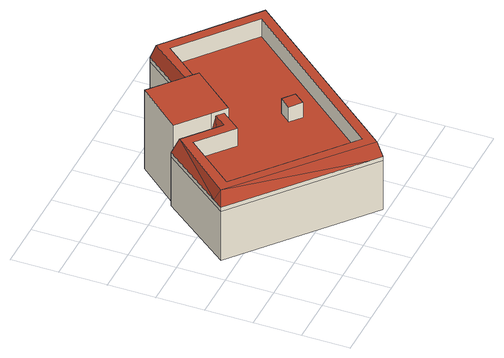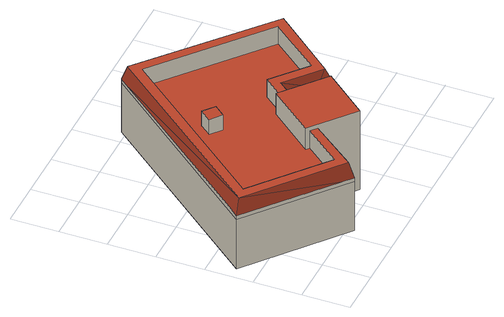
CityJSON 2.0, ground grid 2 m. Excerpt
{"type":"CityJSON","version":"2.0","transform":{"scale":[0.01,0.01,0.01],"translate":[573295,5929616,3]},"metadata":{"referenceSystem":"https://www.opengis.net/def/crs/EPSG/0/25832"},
"CityObjects":{
"building1":{"type":"Building","attributes":{"Grundfläche 2D":"5.685007","Grundhöhe NN":"3.397"},"geometry":[{"type":"Solid","lod":"3","boundaries":[[[[0,1,2,3,4,5,6,7]],[[2,1,8,9]],[[10,11,5,4,3,2,9,12]],[[6,5,11,13]],[[1,0,7,14,15,8]],[[7,6,13,14]],[[14,13,11,10,12,9,8,15]]]],"semantics":{"surfaces":[{"type":"RoofSurface"},{"type":"WallSurface"},{"type":"GroundSurface"}],"values":[[0,1,1,1,1,1,2]]}}]},
"building2":{"type":"Building","attributes":{"Grundfläche 2D":"53.383710","Grundhöhe NN":"3.806"},"children":["building2-1"],"geometry":[{"type":"Solid","lod":"3","boundaries":[[[[16,17,18]],[[16,19,17]],[[20,19,16]],[[21,22,23,20]],[[20,23,19]],[[24,22,21]],[[24,25,23,22]],[[26,27,25]],[[25,27,23]],[[28,27,26]],[[28,29,30,27]],[[31,32,30,29]],[[33,34,32,31]],[[35,32,34]],[[35,36,37,32]],[[38,39,40,37,36]],[[23,27,30,32,37,40,41,42,43,44,45,46,47,48,17,19]],[[49,50,51,52,53,54,55,56,57,58]],[[59,60,16,18]],[[16,60,61,21,20]],[[61,62,24,21]],[[24,62,63,26,25]],[[26,63,64,29,28]],[[31,29,64,65,34,33]],[[34,65,66,36,35]],[[36,66,67,39,38]],[[67,68,50,41,40,39]],[[42,41,50,49]],[[43,42,49,58]],[[44,43,58,57]],[[45,44,57,56]],[[46,45,56,55]],[[54,47,46,55]],[[54,53,48,47]],[[48,53,59,18,17]],[[69,51,50,68,67,70,71]],[[52,51,69,72]],[[73,59,53,52,72,74]],[[60,59,73,75]],[[61,60,75,76]],[[62,61,76,77]],[[63,62,77,78]],[[64,63,78,79]],[[65,64,79,80]],[[66,65,80,81]],[[67,66,81,70]],[[72,69,71,70,81,80,79,78,77,76,75,73,74]]]],"semantics":{"surfaces":[{"type":"RoofSurface"},{"type":"WallSurface"},{"type":"GroundSurface"}],"values":[[0,0,0,0,0,0,0,0,0,0,0,0,0,0,0,0,0,0,1,1,1,1,1,1,1,1,1,1,1,1,1,1,1,1,1,1,1,1,1,1,1,1,1,1,1,1,2]]}}]},
"building2-1":{"type":"BuildingInstallation","parents":["building2"],"geometry":[{"type":"MultiSurface","lod":"3","boundaries":[[[82,83,84,85]],[[85,84,86,87]],[[82,85,87,88]],[[83,82,88,89]],[[84,83,89,86]]],"semantics":{"surfaces":[{"type":"RoofSurface"},{"type":"WallSurface"}],"values":[0,1,1,1,1]}}]}
},
"vertices":[
[525,626,417],[539,614,417],[696,801,417],[656,835,417],[644,844,417],[517,951,417],[360,764,417],[483,661,417],[539,614,40],[696,801,40],[644,844,40],[517,951,40],[656,835,40],[360,764,40],[483,661,40],[525,626,40],
[448,620,335],[497,649,401],[483,661,335],[455,598,401],[347,706,335],[301,746,335],[300,742,351],[309,719,401],[298,749,335],[93,486,335],[59,442,335],[83,452,401],[544,37,335],[588,0,335],[585,23,401],[625,44,335],[1169,727,401],[1158,683,335],[1197,730,335],[849,1016,335],[807,1050,335],[808,1026,401],[769,1002,335],[644,844,335],[656,835,401],[682,812,401],[811,969,401],[1113,721,401],[581,81,401],[136,453,401],[311,664,401],[456,542,401],[525,626,401],[811,969,317],[682,812,317],[696,801,317],[539,614,317],[525,626,317],[456,542,317],[311,664,317],[136,453,317],[581,81,317],[1113,721,317],[483,661,317],[448,620,317],[301,746,317],[298,749,317],[59,442,317],[588,0,317],[1197,730,317],[807,1050,317],[644,844,317],[656,835,317],[696,801,81],[644,844,81],[656,835,81],[539,614,81],[483,661,81],[525,626,81],[448,620,81],[301,746,81],[298,749,81],[59,442,81],[588,0,81],[1197,730,81],[807,1050,81],
[667,421,387],[715,382,387],[753,429,387],[706,467,387],[753,429,317],[706,467,317],[667,421,317],[715,382,317]
]}
